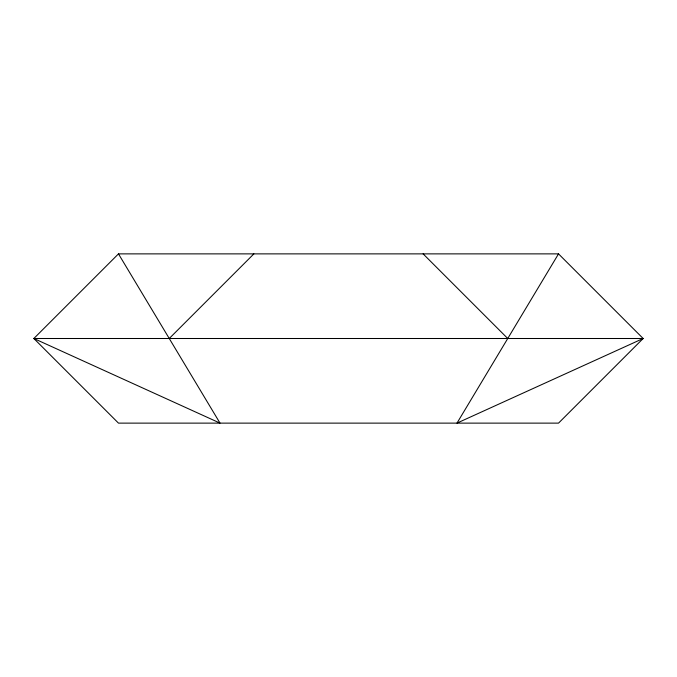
<?xml version="1.0" encoding="UTF-8"?>
<svg xmlns="http://www.w3.org/2000/svg" width="677" height="677" viewBox="0 0 677 677"><rect width="100%" height="100%" fill="white"/><g stroke="black" fill="none" stroke-linecap="round" stroke-linejoin="round"><path stroke-width="1.02" d="M558.525 253.875L456.975 423.125L643.15 338.5L558.525 253.875L118.475 253.875L33.85 338.5L118.475 423.125L558.525 423.125L643.15 338.5L33.85 338.5L220.025 423.125L118.475 253.875M169.25 338.5L253.875 253.875M423.125 253.875L507.75 338.5"/></g></svg>
